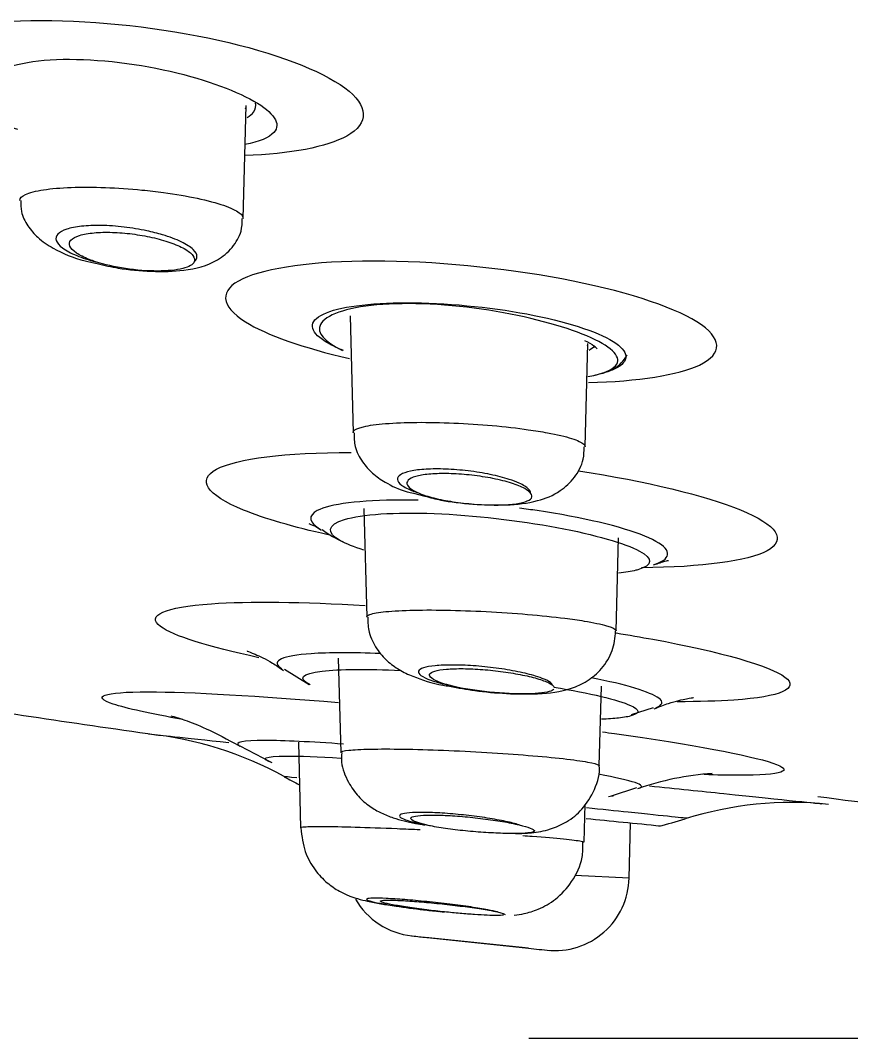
# Model space of a CAD drawing. Header units: millimetres. Extents: x -60 to 7633, y -2614 to 2146.
# Drawn here: x 2941.08 to 2951.15, y 1859.23 to 1871.56 of the extents above; entities that cross this region are included whole.
import ezdxf
from ezdxf.lldxf.tags import DXFTag

# ---------------------------------------------------------------- set-up
doc = ezdxf.new("R2010")
doc.units = ezdxf.units.MM
doc.layers.get('0').update_dxf_attribs({"color": 250})
tags = doc.linetypes.add('CENTER2', pattern=[28.575, 19.05, -3.175, 3.175, -3.175]).pattern_tags.tags
tags[10:11] = [DXFTag(74, 4), DXFTag(75, 0), DXFTag(340, '0'), DXFTag(46, 0.0), DXFTag(50, 0.0), DXFTag(44, 0.0), DXFTag(45, 0.0)]
tags[8:9] = [DXFTag(74, 4), DXFTag(75, 0), DXFTag(340, '0'), DXFTag(46, 0.0), DXFTag(50, 0.0), DXFTag(44, 0.0), DXFTag(45, 0.0)]
tags[6:7] = [DXFTag(74, 4), DXFTag(75, 0), DXFTag(340, '0'), DXFTag(46, 0.0), DXFTag(50, 0.0), DXFTag(44, 0.0), DXFTag(45, 0.0)]
tags[4:5] = [DXFTag(74, 4), DXFTag(75, 0), DXFTag(340, '0'), DXFTag(46, 0.0), DXFTag(50, 0.0), DXFTag(44, 0.0), DXFTag(45, 0.0)]

msp = doc.modelspace()

# ---------------------------------------------------------------- linework, layer by layer
at = {"linetype": 'Continuous'}
for p, q in [((2943.781, 1869.163), (2943.816, 1870.531)), ((2943.811, 1870.491), (2943.816, 1870.511)), ((2945.076, 1867.984), (2945.113, 1866.566)), ((2947.924, 1866.398), (2947.957, 1867.648)), ((2947.953, 1867.622), (2947.956, 1867.635)), ((2945.847, 1865.832), (2945.983, 1865.799)), ((2945.245, 1865.648), (2945.28, 1864.332)), ((2948.3, 1864.167), (2948.329, 1865.294)), ((2944.933, 1863.836), (2944.963, 1862.693)), ((2944.281, 1863.701), (2944.583, 1863.517)), ((2948.097, 1862.532), (2948.122, 1863.494)), ((2948.486, 1863.154), (2948.754, 1863.238)), ((2943.741, 1862.774), (2944.114, 1862.581)), ((2944.451, 1862.818), (2944.478, 1861.781)), ((2948.243, 1862.167), (2948.551, 1862.27)), ((2947.913, 1861.607), (2947.925, 1862.068)), ((2948.458, 1861.17), (2948.476, 1861.84)), ((2948.458, 1861.169), (2947.8, 1861.202)), ((2945.823, 1860.472), (2947.237, 1860.322)), ((2947.237, 1860.322), (2945.992, 1860.453))]:
    msp.add_line(p, q, dxfattribs=at)
at = {"linetype": 'CENTER2'}
msp.add_line((2987.242, 1859.226), (2947.242, 1859.226), dxfattribs=at)
at = {"linetype": 'Continuous'}
for centre, radius, start, end in [((2947.431, 1876.065), 8.822, 252.9901, 253.1229), ((2945.225, 1868.254), 0.726, 241.7801, 251.2788), ((2947.667, 1869.994), 2.747, 279.4717, 280.0482), ((2945.577, 1866.535), 1.417, 233.7663, 245.918), ((2942.194, 1858.639), 4.3, 61.0296, 84.1131), ((2947.285, 1867.822), 6.2, 241.0085, 242.9388), ((2949.727, 1858.887), 3.562, 94.1965, 109.1277), ((2950.431, 1857.787), 4.3, 84.0765, 107.5045), ((3003.87, 2422.881), 563.769, 264.30609, 264.39801), ((2947.328, 1867.818), 6.2, 283.9042, 286.9491), ((2947.559, 1861.193), 0.9, 263.9254, 358.6455), ((2945.921, 1861.366), 0.9, 209.9752, 263.9536), ((2968.761, 2068.712), 209.5, 263.71708, 263.76277), ((2954.208, 1926.226), 66.272, 263.96217, 264.18959)]:
    msp.add_arc(centre, radius, start, end, dxfattribs=at)
for points, knots in [([(2941.052, 1870.241), (2940.524, 1870.383), (2940.094, 1870.561), (2939.562, 1870.958), (2939.556, 1871.17), (2940.103, 1871.473), (2940.652, 1871.561), (2941.334, 1871.561)], [0, 0, 0, 0, 0.293236, 0.293236, 0.646618, 0.646618, 1, 1, 1, 1]), ([(2941.334, 1871.561), (2942.016, 1871.561), (2942.802, 1871.473), (2944.161, 1871.171), (2944.727, 1870.957), (2945.301, 1870.528), (2945.313, 1870.314), (2944.797, 1870.027), (2944.352, 1869.943), (2943.801, 1869.923)], [0, 0, 0, 0, 0.258793, 0.258793, 0.517586, 0.517586, 0.776378, 0.776378, 1, 1, 1, 1]), ([(2940.666, 1870.837), (2940.762, 1870.962), (2941.045, 1871.058), (2941.843, 1871.109), (2942.353, 1871.062), (2943.269, 1870.865), (2943.664, 1870.723), (2944.154, 1870.446), (2944.247, 1870.308), (2944.098, 1870.142), (2943.976, 1870.091), (2943.803, 1870.056)], [0, 0, 0, 0, 0.217819, 0.217819, 0.435638, 0.435638, 0.653457, 0.653457, 0.871277, 0.871277, 1, 1, 1, 1]), ([(2943.83, 1870.384), (2943.864, 1870.404), (2943.891, 1870.426), (2943.934, 1870.485), (2943.941, 1870.523), (2943.93, 1870.564)], [0, 0, 0, 0, 0.403642, 0.403642, 1, 1, 1, 1]), ([(2941.076, 1869.38), (2941.075, 1869.406), (2941.099, 1869.431), (2941.145, 1869.453), (2941.194, 1869.475), (2941.268, 1869.495), (2941.363, 1869.509), (2941.456, 1869.523), (2941.572, 1869.533), (2941.699, 1869.538), (2941.825, 1869.542), (2941.967, 1869.541), (2942.112, 1869.536), (2942.256, 1869.531), (2942.408, 1869.52), (2942.555, 1869.506), (2942.643, 1869.497), (2942.731, 1869.487), (2942.815, 1869.476)], [0, 0, 0, 0, 0.176471, 0.176471, 0.176471, 0.360604, 0.360604, 0.360604, 0.541206, 0.541206, 0.541206, 0.718817, 0.718817, 0.718817, 0.895284, 0.895284, 0.895284, 1, 1, 1, 1]), ([(2942.815, 1869.476), (2942.962, 1869.456), (2943.103, 1869.432), (2943.225, 1869.406), (2943.348, 1869.38), (2943.457, 1869.351), (2943.543, 1869.321), (2943.629, 1869.291), (2943.695, 1869.26), (2943.735, 1869.23), (2943.766, 1869.207), (2943.781, 1869.184), (2943.781, 1869.162)], [0, 0, 0, 0, 0.2632307, 0.2632307, 0.2632307, 0.5262399, 0.5262399, 0.5262399, 0.7925462, 0.7925462, 0.7925462, 1, 1, 1, 1]), ([(2941.088, 1869.381), (2941.087, 1869.331), (2941.087, 1869.226), (2941.17, 1869.064), (2941.302, 1868.913), (2941.518, 1868.771), (2941.763, 1868.667), (2941.958, 1868.627), (2942.012, 1868.616)], [0, 0, 0, 0, 0.096521, 0.236686, 0.383997, 0.576182, 0.898729, 1, 1, 1, 1]), ([(2943.189, 1868.637), (2943.21, 1868.655), (2943.221, 1868.676), (2943.222, 1868.698), (2943.223, 1868.726), (2943.207, 1868.755), (2943.176, 1868.785), (2943.144, 1868.816), (2943.094, 1868.848), (2943.032, 1868.878), (2942.969, 1868.909), (2942.89, 1868.938), (2942.803, 1868.964), (2942.744, 1868.982), (2942.68, 1868.998), (2942.614, 1869.012), (2942.526, 1869.031), (2942.431, 1869.047), (2942.338, 1869.058), (2942.244, 1869.069), (2942.15, 1869.075), (2942.062, 1869.077), (2941.976, 1869.078), (2941.894, 1869.075), (2941.823, 1869.067), (2941.753, 1869.06), (2941.692, 1869.047), (2941.644, 1869.032), (2941.595, 1869.016), (2941.559, 1868.995), (2941.537, 1868.973), (2941.515, 1868.949), (2941.508, 1868.923), (2941.517, 1868.895), (2941.526, 1868.866), (2941.552, 1868.835), (2941.593, 1868.804), (2941.635, 1868.773), (2941.694, 1868.742), (2941.766, 1868.712), (2941.831, 1868.685), (2941.909, 1868.659), (2941.994, 1868.637)], [0, 0, 0, 0, 0.060054, 0.060054, 0.060054, 0.135891, 0.135891, 0.135891, 0.21439, 0.21439, 0.21439, 0.293623, 0.293623, 0.293623, 0.346592, 0.346592, 0.346592, 0.417528, 0.417528, 0.417528, 0.488587, 0.488587, 0.488587, 0.558036, 0.558036, 0.558036, 0.627029, 0.627029, 0.627029, 0.697601, 0.697601, 0.697601, 0.771152, 0.771152, 0.771152, 0.847967, 0.847967, 0.847967, 0.926964, 0.926964, 0.926964, 1, 1, 1, 1]), ([(2942.012, 1868.616), (2942.104, 1868.594), (2942.3, 1868.547), (2942.686, 1868.512), (2943.101, 1868.527), (2943.413, 1868.604), (2943.652, 1868.793), (2943.765, 1868.986), (2943.77, 1869.106), (2943.771, 1869.163)], [0, 0, 0, 0, 0.116486, 0.288856, 0.474908, 0.704069, 0.820768, 0.927701, 1, 1, 1, 1]), ([(2941.994, 1868.637), (2941.967, 1868.646), (2941.941, 1868.655), (2941.916, 1868.665), (2941.853, 1868.69), (2941.8, 1868.716), (2941.761, 1868.743), (2941.72, 1868.77), (2941.693, 1868.799), (2941.682, 1868.825), (2941.67, 1868.852), (2941.675, 1868.878), (2941.695, 1868.9), (2941.715, 1868.922), (2941.751, 1868.942), (2941.8, 1868.957), (2941.847, 1868.971), (2941.908, 1868.982), (2941.977, 1868.988), (2942.043, 1868.994), (2942.118, 1868.996), (2942.197, 1868.993), (2942.274, 1868.991), (2942.356, 1868.984), (2942.437, 1868.974), (2942.518, 1868.963), (2942.6, 1868.949), (2942.676, 1868.932), (2942.754, 1868.915), (2942.829, 1868.894), (2942.894, 1868.871), (2942.962, 1868.848), (2943.021, 1868.822), (2943.068, 1868.796), (2943.116, 1868.769), (2943.152, 1868.741), (2943.172, 1868.714), (2943.193, 1868.687), (2943.199, 1868.661), (2943.189, 1868.637)], [0, 0, 0, 0, 0.031667, 0.031667, 0.031667, 0.113809, 0.113809, 0.113809, 0.198706, 0.198706, 0.198706, 0.284173, 0.284173, 0.284173, 0.367579, 0.367579, 0.367579, 0.447262, 0.447262, 0.447262, 0.523442, 0.523442, 0.523442, 0.597897, 0.597897, 0.597897, 0.672933, 0.672933, 0.672933, 0.750497, 0.750497, 0.750497, 0.831579, 0.831579, 0.831579, 0.915809, 0.915809, 0.915809, 1, 1, 1, 1]), ([(2943.189, 1868.637), (2943.174, 1868.602), (2943.126, 1868.574), (2942.972, 1868.536), (2942.866, 1868.525), (2942.622, 1868.525), (2942.486, 1868.535), (2942.225, 1868.574), (2942.099, 1868.602), (2941.994, 1868.637)], [0, 0, 0, 0, 0.25, 0.25, 0.5, 0.5, 0.75, 0.75, 1, 1, 1, 1]), ([(2945.363, 1868.645), (2944.64, 1868.645), (2944.062, 1868.565), (2943.489, 1868.294), (2943.501, 1868.102), (2944.062, 1867.751), (2944.511, 1867.593), (2945.069, 1867.465)], [0, 0, 0, 0, 0.354224, 0.354224, 0.708449, 0.708449, 1, 1, 1, 1]), ([(2947.964, 1867.173), (2948.568, 1867.189), (2949.057, 1867.265), (2949.598, 1867.522), (2949.59, 1867.714), (2948.969, 1868.103), (2948.367, 1868.293), (2946.921, 1868.565), (2946.085, 1868.645), (2945.363, 1868.645)], [0, 0, 0, 0, 0.227826, 0.227826, 0.485217, 0.485217, 0.742609, 0.742609, 1, 1, 1, 1]), ([(2944.853, 1867.628), (2944.825, 1867.643), (2944.799, 1867.657), (2944.577, 1867.796), (2944.57, 1867.917), (2944.936, 1868.091), (2945.306, 1868.141), (2945.767, 1868.141)], [0, 0, 0, 0, 0.055167, 0.055167, 0.527583, 0.527583, 1, 1, 1, 1]), ([(2947.946, 1867.738), (2947.66, 1867.859), (2947.231, 1867.975), (2946.288, 1868.123), (2945.782, 1868.149), (2945.024, 1868.081), (2944.776, 1867.99), (2944.667, 1867.779), (2944.765, 1867.666), (2944.986, 1867.563)], [0, 0, 0, 0, 0.257038, 0.257038, 0.514076, 0.514076, 0.771114, 0.771114, 1, 1, 1, 1]), ([(2945.767, 1868.141), (2946.227, 1868.141), (2946.759, 1868.091), (2947.681, 1867.918), (2948.067, 1867.795), (2948.46, 1867.55), (2948.47, 1867.427), (2948.245, 1867.32), (2948.196, 1867.303), (2948.139, 1867.287)], [0, 0, 0, 0, 0.310804, 0.310804, 0.621608, 0.621608, 0.932412, 0.932412, 1, 1, 1, 1]), ([(2948.051, 1867.265), (2948.189, 1867.299), (2948.278, 1867.345), (2948.364, 1867.494), (2948.232, 1867.617), (2947.946, 1867.738)], [0, 0, 0, 0, 0.354802, 0.354802, 1, 1, 1, 1]), ([(2947.918, 1867.685), (2947.965, 1867.658), (2948.047, 1867.617), (2948.066, 1867.582), (2948.071, 1867.583)], [0, 0, 0, 0, 0.485854, 1, 1, 1, 1]), ([(2947.957, 1867.246), (2948.024, 1867.259), (2948.181, 1867.295), (2948.332, 1867.362), (2948.416, 1867.472), (2948.433, 1867.509)], [0, 0, 0, 0, 0.310503, 0.792378, 1, 1, 1, 1]), ([(2945.113, 1866.567), (2945.113, 1866.573), (2945.115, 1866.578), (2945.119, 1866.584), (2945.133, 1866.605), (2945.174, 1866.624), (2945.241, 1866.639), (2945.306, 1866.655), (2945.398, 1866.668), (2945.508, 1866.677), (2945.617, 1866.685), (2945.747, 1866.691), (2945.887, 1866.692), (2946.027, 1866.693), (2946.18, 1866.69), (2946.334, 1866.683), (2946.488, 1866.677), (2946.648, 1866.666), (2946.8, 1866.653), (2946.953, 1866.639), (2947.102, 1866.622), (2947.236, 1866.603), (2947.319, 1866.592), (2947.397, 1866.579), (2947.468, 1866.566)], [0, 0, 0, 0, 0.039192, 0.039192, 0.039192, 0.187192, 0.187192, 0.187192, 0.333856, 0.333856, 0.333856, 0.478912, 0.478912, 0.478912, 0.622813, 0.622813, 0.622813, 0.766513, 0.766513, 0.766513, 0.911035, 0.911035, 0.911035, 1, 1, 1, 1]), ([(2945.125, 1866.565), (2945.126, 1866.504), (2945.129, 1866.385), (2945.221, 1866.21), (2945.35, 1866.066), (2945.531, 1865.944), (2945.69, 1865.869), (2945.818, 1865.839), (2945.847, 1865.832)], [0, 0, 0, 0, 0.135921, 0.308114, 0.467298, 0.646927, 0.931895, 1, 1, 1, 1]), ([(2947.468, 1866.566), (2947.585, 1866.544), (2947.685, 1866.52), (2947.76, 1866.497), (2947.834, 1866.473), (2947.885, 1866.449), (2947.909, 1866.426), (2947.919, 1866.416), (2947.924, 1866.407), (2947.924, 1866.397)], [0, 0, 0, 0, 0.409354, 0.409354, 0.409354, 0.818666, 0.818666, 0.818666, 1, 1, 1, 1]), ([(2945.983, 1865.799), (2946.051, 1865.78), (2946.217, 1865.736), (2946.578, 1865.694), (2946.99, 1865.684), (2947.325, 1865.723), (2947.604, 1865.831), (2947.804, 1866.014), (2947.91, 1866.216), (2947.913, 1866.341), (2947.913, 1866.397)], [0, 0, 0, 0, 0.086136, 0.242069, 0.407394, 0.589632, 0.73345, 0.836115, 0.936504, 1, 1, 1, 1]), ([(2944.81, 1865.33), (2944.393, 1865.423), (2944.038, 1865.526), (2943.334, 1865.814), (2943.218, 1865.995), (2943.7, 1866.253), (2944.295, 1866.328), (2945.091, 1866.328)], [0, 0, 0, 0, 0.219793, 0.219793, 0.609896, 0.609896, 1, 1, 1, 1]), ([(2947.265, 1865.834), (2947.265, 1865.849), (2947.256, 1865.866), (2947.24, 1865.883), (2947.217, 1865.907), (2947.178, 1865.931), (2947.126, 1865.955), (2947.091, 1865.971), (2947.05, 1865.986), (2947.005, 1866.001), (2946.938, 1866.022), (2946.86, 1866.043), (2946.776, 1866.06), (2946.692, 1866.078), (2946.6, 1866.093), (2946.507, 1866.104), (2946.417, 1866.114), (2946.324, 1866.122), (2946.237, 1866.125), (2946.152, 1866.129), (2946.07, 1866.128), (2945.997, 1866.124), (2945.925, 1866.12), (2945.861, 1866.112), (2945.809, 1866.101), (2945.757, 1866.089), (2945.716, 1866.075), (2945.689, 1866.058), (2945.661, 1866.041), (2945.648, 1866.021), (2945.65, 1866), (2945.651, 1865.978), (2945.669, 1865.954), (2945.701, 1865.931), (2945.733, 1865.907), (2945.781, 1865.882), (2945.842, 1865.859), (2945.864, 1865.851), (2945.888, 1865.842), (2945.913, 1865.834)], [0, 0, 0, 0, 0.062864, 0.062864, 0.062864, 0.150864, 0.150864, 0.150864, 0.209198, 0.209198, 0.209198, 0.294998, 0.294998, 0.294998, 0.380935, 0.380935, 0.380935, 0.464832, 0.464832, 0.464832, 0.546427, 0.546427, 0.546427, 0.627175, 0.627175, 0.627175, 0.708801, 0.708801, 0.708801, 0.792626, 0.792626, 0.792626, 0.87911, 0.87911, 0.87911, 0.967615, 0.967615, 0.967615, 1, 1, 1, 1]), ([(2947.845, 1866.105), (2948.664, 1865.978), (2949.383, 1865.805), (2950.252, 1865.449), (2950.375, 1865.267), (2949.898, 1865.011), (2949.342, 1864.937), (2948.61, 1864.93)], [0, 0, 0, 0, 0.327666, 0.327666, 0.671929, 0.671929, 1, 1, 1, 1]), ([(2947.265, 1865.834), (2947.251, 1865.852), (2947.226, 1865.871), (2947.193, 1865.889), (2947.152, 1865.912), (2947.097, 1865.934), (2947.032, 1865.955), (2946.967, 1865.976), (2946.89, 1865.995), (2946.808, 1866.012), (2946.728, 1866.028), (2946.641, 1866.041), (2946.553, 1866.051), (2946.469, 1866.061), (2946.382, 1866.068), (2946.301, 1866.07), (2946.222, 1866.073), (2946.146, 1866.072), (2946.079, 1866.067), (2946.012, 1866.063), (2945.953, 1866.055), (2945.906, 1866.044), (2945.858, 1866.034), (2945.821, 1866.02), (2945.798, 1866.004), (2945.774, 1865.987), (2945.763, 1865.968), (2945.766, 1865.948), (2945.77, 1865.928), (2945.788, 1865.906), (2945.82, 1865.884), (2945.843, 1865.867), (2945.875, 1865.85), (2945.913, 1865.834)], [0, 0, 0, 0, 0.080695, 0.080695, 0.080695, 0.179424, 0.179424, 0.179424, 0.277827, 0.277827, 0.277827, 0.373963, 0.373963, 0.373963, 0.466983, 0.466983, 0.466983, 0.557518, 0.557518, 0.557518, 0.647239, 0.647239, 0.647239, 0.738045, 0.738045, 0.738045, 0.831351, 0.831351, 0.831351, 0.927594, 0.927594, 0.927594, 1, 1, 1, 1]), ([(2945.698, 1865.75), (2945.201, 1865.75), (2944.829, 1865.703), (2944.562, 1865.561), (2944.579, 1865.479), (2944.72, 1865.392)], [0, 0, 0, 0, 0.564618, 0.564618, 1, 1, 1, 1]), ([(2945.913, 1865.834), (2945.963, 1865.813), (2946.023, 1865.793), (2946.163, 1865.758), (2946.241, 1865.743), (2946.489, 1865.705), (2946.671, 1865.691), (2946.988, 1865.691), (2947.12, 1865.704), (2947.276, 1865.755), (2947.299, 1865.791), (2947.265, 1865.834)], [0, 0, 0, 0, 0.125, 0.125, 0.25, 0.25, 0.5, 0.5, 0.75, 0.75, 1, 1, 1, 1]), ([(2944.961, 1865.257), (2944.784, 1865.356), (2944.801, 1865.451), (2945.216, 1865.578), (2945.619, 1865.606), (2946.575, 1865.569), (2947.122, 1865.504), (2948.045, 1865.332), (2948.407, 1865.227), (2948.754, 1865.042), (2948.748, 1864.96), (2948.564, 1864.906)], [0, 0, 0, 0, 0.2016115, 0.2016115, 0.4032231, 0.4032231, 0.6048346, 0.6048346, 0.8064462, 0.8064462, 1, 1, 1, 1]), ([(2948.775, 1864.974), (2948.803, 1864.984), (2948.827, 1864.994), (2948.998, 1865.085), (2948.928, 1865.199), (2948.367, 1865.429), (2947.887, 1865.542), (2947.273, 1865.633), (2947.202, 1865.642), (2947.131, 1865.652)], [0, 0, 0, 0, 0.058179, 0.058179, 0.500695, 0.500695, 0.943211, 0.943211, 1, 1, 1, 1]), ([(2944.578, 1865.466), (2944.579, 1865.465), (2944.599, 1865.456), (2944.662, 1865.434), (2944.726, 1865.388), (2944.728, 1865.386)], [0, 0, 0, 0, 0.4050364, 0.9794288, 1, 1, 1, 1]), ([(2948.755, 1864.966), (2948.813, 1864.985), (2948.905, 1865.016), (2948.934, 1865.02), (2948.934, 1865.02)], [0, 0, 0, 0, 0.523559, 1, 1, 1, 1]), ([(2948.564, 1864.906), (2948.557, 1864.904), (2948.549, 1864.902), (2948.484, 1864.885), (2948.414, 1864.873), (2948.331, 1864.863)], [0, 0, 0, 0, 0.128336, 0.128336, 1, 1, 1, 1]), ([(2943.971, 1863.841), (2943.356, 1863.972), (2942.931, 1864.106), (2942.599, 1864.353), (2942.827, 1864.455), (2943.847, 1864.526), (2944.507, 1864.519), (2945.258, 1864.474)], [0, 0, 0, 0, 0.315919, 0.315919, 0.697635, 0.697635, 1, 1, 1, 1]), ([(2945.28, 1864.334), (2945.28, 1864.343), (2945.288, 1864.352), (2945.304, 1864.359), (2945.335, 1864.374), (2945.395, 1864.386), (2945.479, 1864.396), (2945.563, 1864.405), (2945.674, 1864.412), (2945.802, 1864.416), (2945.929, 1864.419), (2946.077, 1864.42), (2946.234, 1864.417), (2946.39, 1864.414), (2946.559, 1864.408), (2946.726, 1864.4), (2946.894, 1864.391), (2947.065, 1864.379), (2947.226, 1864.366), (2947.387, 1864.352), (2947.542, 1864.336), (2947.678, 1864.319), (2947.763, 1864.308), (2947.843, 1864.297), (2947.913, 1864.285)], [0, 0, 0, 0, 0.0761961, 0.0761961, 0.0761961, 0.2169075, 0.2169075, 0.2169075, 0.3567673, 0.3567673, 0.3567673, 0.4958575, 0.4958575, 0.4958575, 0.6346004, 0.6346004, 0.6346004, 0.7735658, 0.7735658, 0.7735658, 0.9132224, 0.9132224, 0.9132224, 1, 1, 1, 1]), ([(2945.291, 1864.332), (2945.293, 1864.264), (2945.298, 1864.136), (2945.392, 1863.948), (2945.523, 1863.796), (2945.678, 1863.686), (2945.889, 1863.589), (2946.089, 1863.527), (2946.252, 1863.499), (2946.282, 1863.495)], [0, 0, 0, 0, 0.11724, 0.258827, 0.387265, 0.51428, 0.660997, 0.94779, 1, 1, 1, 1]), ([(2947.913, 1864.285), (2948.027, 1864.267), (2948.12, 1864.247), (2948.185, 1864.228), (2948.25, 1864.21), (2948.289, 1864.191), (2948.298, 1864.174), (2948.299, 1864.172), (2948.3, 1864.169), (2948.3, 1864.166)], [0, 0, 0, 0, 0.462569, 0.462569, 0.462569, 0.925166, 0.925166, 0.925166, 1, 1, 1, 1]), ([(2946.282, 1863.495), (2946.391, 1863.474), (2946.597, 1863.436), (2946.988, 1863.401), (2947.393, 1863.399), (2947.682, 1863.432), (2947.953, 1863.55), (2948.136, 1863.704), (2948.27, 1863.921), (2948.287, 1864.078), (2948.295, 1864.166)], [0, 0, 0, 0, 0.124165, 0.27011, 0.42686, 0.623379, 0.714643, 0.80673, 0.906934, 1, 1, 1, 1]), ([(2948.3, 1864.141), (2948.454, 1864.116), (2948.603, 1864.09), (2949.572, 1863.912), (2950.163, 1863.744), (2950.346, 1863.606)], [0, 0, 0, 0, 0.1467875, 0.1467875, 1, 1, 1, 1]), ([(2943.829, 1863.922), (2943.829, 1863.922), (2943.836, 1863.919), (2943.911, 1863.89), (2944.09, 1863.811), (2944.221, 1863.721), (2944.271, 1863.686)], [0, 0, 0, 0, 0.094616, 0.440844, 0.816782, 1, 1, 1, 1]), ([(2945.441, 1863.891), (2945.111, 1863.904), (2944.821, 1863.904), (2944.257, 1863.865), (2944.122, 1863.803), (2944.237, 1863.716), (2944.244, 1863.712), (2944.252, 1863.707)], [0, 0, 0, 0, 0.367284, 0.367284, 0.966374, 0.966374, 1, 1, 1, 1]), ([(2947.531, 1863.507), (2947.529, 1863.513), (2947.526, 1863.519), (2947.52, 1863.525), (2947.504, 1863.543), (2947.473, 1863.562), (2947.428, 1863.581), (2947.399, 1863.594), (2947.364, 1863.606), (2947.325, 1863.618), (2947.264, 1863.637), (2947.19, 1863.655), (2947.109, 1863.671), (2947.028, 1863.688), (2946.938, 1863.703), (2946.846, 1863.715), (2946.755, 1863.727), (2946.661, 1863.736), (2946.57, 1863.743), (2946.481, 1863.749), (2946.394, 1863.752), (2946.315, 1863.752), (2946.238, 1863.752), (2946.166, 1863.749), (2946.108, 1863.743), (2946.049, 1863.738), (2946.001, 1863.729), (2945.967, 1863.717), (2945.933, 1863.706), (2945.913, 1863.692), (2945.907, 1863.677), (2945.902, 1863.661), (2945.912, 1863.643), (2945.936, 1863.625), (2945.962, 1863.607), (2946.002, 1863.587), (2946.056, 1863.568), (2946.109, 1863.549), (2946.177, 1863.53), (2946.254, 1863.512), (2946.261, 1863.51), (2946.269, 1863.509), (2946.277, 1863.507)], [0, 0, 0, 0, 0.029338, 0.029338, 0.029338, 0.113035, 0.113035, 0.113035, 0.166883, 0.166883, 0.166883, 0.250845, 0.250845, 0.250845, 0.334883, 0.334883, 0.334883, 0.417769, 0.417769, 0.417769, 0.498944, 0.498944, 0.498944, 0.578999, 0.578999, 0.578999, 0.658985, 0.658985, 0.658985, 0.739943, 0.739943, 0.739943, 0.822508, 0.822508, 0.822508, 0.906656, 0.906656, 0.906656, 0.991671, 0.991671, 0.991671, 1, 1, 1, 1]), ([(2944.593, 1863.511), (2944.436, 1863.586), (2944.49, 1863.648), (2944.945, 1863.704), (2945.288, 1863.706), (2945.69, 1863.686)], [0, 0, 0, 0, 0.546198, 0.546198, 1, 1, 1, 1]), ([(2946.277, 1863.507), (2946.24, 1863.517), (2946.206, 1863.527), (2946.177, 1863.538), (2946.127, 1863.556), (2946.089, 1863.574), (2946.066, 1863.591), (2946.043, 1863.608), (2946.034, 1863.625), (2946.041, 1863.64), (2946.047, 1863.655), (2946.069, 1863.668), (2946.104, 1863.678), (2946.139, 1863.689), (2946.187, 1863.697), (2946.246, 1863.702), (2946.304, 1863.707), (2946.373, 1863.709), (2946.448, 1863.708), (2946.521, 1863.707), (2946.603, 1863.704), (2946.684, 1863.697), (2946.766, 1863.691), (2946.851, 1863.682), (2946.932, 1863.671), (2947.014, 1863.66), (2947.095, 1863.646), (2947.167, 1863.631), (2947.241, 1863.616), (2947.308, 1863.6), (2947.363, 1863.582), (2947.42, 1863.565), (2947.466, 1863.547), (2947.498, 1863.529), (2947.511, 1863.522), (2947.522, 1863.514), (2947.531, 1863.507)], [0, 0, 0, 0, 0.054534, 0.054534, 0.054534, 0.147404, 0.147404, 0.147404, 0.240675, 0.240675, 0.240675, 0.333064, 0.333064, 0.333064, 0.423682, 0.423682, 0.423682, 0.51247, 0.51247, 0.51247, 0.600187, 0.600187, 0.600187, 0.688013, 0.688013, 0.688013, 0.777048, 0.777048, 0.777048, 0.86789, 0.86789, 0.86789, 0.960393, 0.960393, 0.960393, 1, 1, 1, 1]), ([(2947.547, 1863.461), (2947.539, 1863.449), (2947.52, 1863.439), (2947.427, 1863.412), (2947.314, 1863.402), (2947.033, 1863.402), (2946.866, 1863.412), (2946.546, 1863.449), (2946.393, 1863.475), (2946.277, 1863.507)], [0, 0, 0, 0, 0.134338, 0.134338, 0.422892, 0.422892, 0.711446, 0.711446, 1, 1, 1, 1]), ([(2950.346, 1863.606), (2950.529, 1863.468), (2950.298, 1863.367), (2949.535, 1863.314), (2949.303, 1863.307), (2949.042, 1863.308)], [0, 0, 0, 0, 0.747253, 0.747253, 1, 1, 1, 1]), ([(2943.049, 1863.092), (2942.655, 1863.162), (2942.364, 1863.226), (2941.931, 1863.372), (2942.081, 1863.427), (2942.63, 1863.427)], [0, 0, 0, 0, 0.360779, 0.360779, 1, 1, 1, 1]), ([(2947.544, 1863.485), (2947.988, 1863.411), (2948.324, 1863.33), (2948.586, 1863.212), (2948.591, 1863.169), (2948.492, 1863.139)], [0, 0, 0, 0, 0.571909, 0.571909, 1, 1, 1, 1]), ([(2948.76, 1863.221), (2948.827, 1863.247), (2948.979, 1863.307), (2949.17, 1863.347), (2949.233, 1863.357), (2949.238, 1863.357), (2949.238, 1863.357)], [0, 0, 0, 0, 0.225217, 0.602028, 0.928158, 1, 1, 1, 1]), ([(2942.907, 1863.136), (2942.908, 1863.136), (2942.931, 1863.13), (2943.064, 1863.09), (2943.358, 1862.979), (2943.587, 1862.855), (2943.74, 1862.771)], [0, 0, 0, 0, 0.182782, 0.407759, 0.666514, 1, 1, 1, 1]), ([(2948.492, 1863.139), (2948.454, 1863.127), (2948.4, 1863.117), (2948.271, 1863.103), (2948.202, 1863.098), (2948.124, 1863.095)], [0, 0, 0, 0, 0.543726, 0.543726, 1, 1, 1, 1]), ([(2948.135, 1862.943), (2948.183, 1862.936), (2948.232, 1862.929), (2949.212, 1862.791), (2949.919, 1862.659), (2950.478, 1862.47), (2950.319, 1862.416), (2949.657, 1862.416), (2949.519, 1862.418), (2949.365, 1862.424)], [0, 0, 0, 0, 0.022541, 0.022541, 0.462839, 0.462839, 0.903137, 0.903137, 1, 1, 1, 1]), ([(2944.134, 1862.569), (2943.976, 1862.618), (2944.042, 1862.648), (2944.466, 1862.65), (2944.694, 1862.641), (2944.963, 1862.624)], [0, 0, 0, 0, 0.629235, 0.629235, 1, 1, 1, 1]), ([(2944.963, 1862.693), (2944.963, 1862.693), (2944.963, 1862.694), (2944.963, 1862.695), (2944.966, 1862.705), (2944.999, 1862.714), (2945.06, 1862.72), (2945.121, 1862.727), (2945.211, 1862.731), (2945.323, 1862.733), (2945.435, 1862.736), (2945.571, 1862.736), (2945.721, 1862.733), (2945.871, 1862.731), (2946.038, 1862.726), (2946.209, 1862.719), (2946.38, 1862.712), (2946.56, 1862.704), (2946.733, 1862.693), (2946.907, 1862.683), (2947.079, 1862.671), (2947.235, 1862.658), (2947.392, 1862.645), (2947.537, 1862.632), (2947.659, 1862.618), (2947.781, 1862.604), (2947.882, 1862.59), (2947.955, 1862.577), (2948.028, 1862.564), (2948.075, 1862.551), (2948.09, 1862.54), (2948.095, 1862.537), (2948.097, 1862.534), (2948.097, 1862.531)], [0, 0, 0, 0, 0.005556, 0.005556, 0.005556, 0.113102, 0.113102, 0.113102, 0.220322, 0.220322, 0.220322, 0.32726, 0.32726, 0.32726, 0.434085, 0.434085, 0.434085, 0.541015, 0.541015, 0.541015, 0.648219, 0.648219, 0.648219, 0.755748, 0.755748, 0.755748, 0.863511, 0.863511, 0.863511, 0.971312, 0.971312, 0.971312, 1, 1, 1, 1]), ([(2944.976, 1862.692), (2944.973, 1862.649), (2944.967, 1862.532), (2945.044, 1862.339), (2945.168, 1862.161), (2945.312, 1862.037), (2945.461, 1861.953), (2945.638, 1861.886), (2945.8, 1861.843), (2945.938, 1861.82), (2945.978, 1861.814)], [0, 0, 0, 0, 0.072874, 0.228473, 0.359776, 0.477203, 0.587184, 0.708759, 0.927765, 1, 1, 1, 1]), ([(2947.082, 1861.711), (2947.152, 1861.712), (2947.282, 1861.718), (2947.484, 1861.75), (2947.708, 1861.846), (2947.907, 1862.007), (2948.047, 1862.239), (2948.111, 1862.442), (2948.097, 1862.535), (2948.097, 1862.535)], [0, 0, 0, 0, 0.156374, 0.337875, 0.481477, 0.636092, 0.813815, 0.999339, 1, 1, 1, 1]), ([(2948.585, 1862.262), (2948.629, 1862.277), (2948.612, 1862.299), (2948.446, 1862.356), (2948.293, 1862.39), (2948.088, 1862.428)], [0, 0, 0, 0, 0.491332, 0.491332, 1, 1, 1, 1]), ([(2948.706, 1862.288), (2949.034, 1862.254), (2949.337, 1862.223), (2950.358, 1862.117), (2950.787, 1862.072), (2950.788, 1862.072), (2950.788, 1862.072), (2950.788, 1862.072)], [0, 0, 0, 0, 0.261277, 0.261277, 0.999318, 0.999318, 1, 1, 1, 1]), ([(2949.16, 1861.895), (2949.16, 1861.895), (2948.897, 1861.922), (2948.296, 1861.985), (2948.125, 1862.002), (2947.94, 1862.021)], [0, 0, 0, 0, 0.749002, 0.749002, 1, 1, 1, 1]), ([(2947.126, 1861.815), (2947.12, 1861.817), (2947.113, 1861.819), (2947.107, 1861.822), (2947.062, 1861.835), (2947.003, 1861.85), (2946.936, 1861.863), (2946.869, 1861.877), (2946.791, 1861.891), (2946.709, 1861.903), (2946.627, 1861.915), (2946.538, 1861.926), (2946.451, 1861.936), (2946.364, 1861.945), (2946.276, 1861.952), (2946.194, 1861.958), (2946.112, 1861.963), (2946.035, 1861.966), (2945.967, 1861.966), (2945.901, 1861.967), (2945.842, 1861.965), (2945.796, 1861.961), (2945.751, 1861.958), (2945.717, 1861.952), (2945.697, 1861.944), (2945.677, 1861.936), (2945.672, 1861.926), (2945.68, 1861.915), (2945.689, 1861.904), (2945.712, 1861.891), (2945.749, 1861.878), (2945.785, 1861.864), (2945.836, 1861.85), (2945.897, 1861.836), (2945.928, 1861.829), (2945.962, 1861.822), (2945.998, 1861.815)], [0, 0, 0, 0, 0.014524, 0.014524, 0.014524, 0.109468, 0.109468, 0.109468, 0.204851, 0.204851, 0.204851, 0.299893, 0.299893, 0.299893, 0.39396, 0.39396, 0.39396, 0.486862, 0.486862, 0.486862, 0.578933, 0.578933, 0.578933, 0.670858, 0.670858, 0.670858, 0.763368, 0.763368, 0.763368, 0.856943, 0.856943, 0.856943, 0.951616, 0.951616, 0.951616, 1, 1, 1, 1]), ([(2945.998, 1861.815), (2945.953, 1861.826), (2945.916, 1861.837), (2945.886, 1861.847), (2945.849, 1861.86), (2945.825, 1861.873), (2945.816, 1861.884), (2945.806, 1861.895), (2945.812, 1861.905), (2945.831, 1861.913), (2945.851, 1861.92), (2945.885, 1861.926), (2945.93, 1861.93), (2945.975, 1861.934), (2946.033, 1861.935), (2946.099, 1861.935), (2946.164, 1861.934), (2946.239, 1861.931), (2946.318, 1861.926), (2946.396, 1861.921), (2946.48, 1861.914), (2946.563, 1861.905), (2946.646, 1861.896), (2946.73, 1861.886), (2946.809, 1861.874), (2946.888, 1861.863), (2946.963, 1861.85), (2947.029, 1861.837), (2947.064, 1861.83), (2947.097, 1861.822), (2947.126, 1861.815)], [0, 0, 0, 0, 0.086273, 0.086273, 0.086273, 0.195535, 0.195535, 0.195535, 0.304141, 0.304141, 0.304141, 0.411492, 0.411492, 0.411492, 0.517563, 0.517563, 0.517563, 0.622893, 0.622893, 0.622893, 0.728324, 0.728324, 0.728324, 0.834642, 0.834642, 0.834642, 0.942258, 0.942258, 0.942258, 1, 1, 1, 1]), ([(2944.478, 1861.783), (2944.478, 1861.787), (2944.494, 1861.79), (2944.525, 1861.792), (2944.57, 1861.796), (2944.647, 1861.797), (2944.751, 1861.797), (2944.855, 1861.796), (2944.989, 1861.794), (2945.14, 1861.789), (2945.291, 1861.785), (2945.465, 1861.779), (2945.647, 1861.771), (2945.738, 1861.767), (2945.832, 1861.763), (2945.927, 1861.759)], [0, 0, 0, 0, 0.167062, 0.167062, 0.167062, 0.405164, 0.405164, 0.405164, 0.643025, 0.643025, 0.643025, 0.880914, 0.880914, 0.880914, 1, 1, 1, 1]), ([(2944.482, 1861.779), (2944.492, 1861.672), (2944.513, 1861.502), (2944.64, 1861.273), (2944.788, 1861.115), (2944.939, 1861.012), (2945.071, 1860.952), (2945.184, 1860.916), (2945.345, 1860.877), (2945.588, 1860.836), (2945.915, 1860.792), (2946.082, 1860.775), (2946.148, 1860.768)], [0, 0, 0, 0, 0.121338, 0.226379, 0.315765, 0.392626, 0.456732, 0.51034, 0.58733, 0.778735, 0.924348, 1, 1, 1, 1]), ([(2947.126, 1861.815), (2947.182, 1861.802), (2947.227, 1861.789), (2947.258, 1861.777), (2947.289, 1861.766), (2947.307, 1861.755), (2947.311, 1861.747), (2947.314, 1861.738), (2947.302, 1861.73), (2947.277, 1861.725), (2947.252, 1861.719), (2947.213, 1861.715), (2947.163, 1861.713), (2947.113, 1861.711), (2947.051, 1861.711), (2946.981, 1861.712), (2946.912, 1861.713), (2946.834, 1861.716), (2946.754, 1861.721), (2946.673, 1861.725), (2946.588, 1861.732), (2946.505, 1861.74), (2946.422, 1861.747), (2946.339, 1861.757), (2946.263, 1861.767), (2946.186, 1861.778), (2946.114, 1861.79), (2946.052, 1861.803), (2946.033, 1861.807), (2946.015, 1861.811), (2945.998, 1861.815)], [0, 0, 0, 0, 0.108793, 0.108793, 0.108793, 0.217634, 0.217634, 0.217634, 0.325726, 0.325726, 0.325726, 0.432915, 0.432915, 0.432915, 0.539479, 0.539479, 0.539479, 0.645779, 0.645779, 0.645779, 0.752203, 0.752203, 0.752203, 0.859121, 0.859121, 0.859121, 0.966842, 0.966842, 0.966842, 1, 1, 1, 1]), ([(2947.17, 1861.686), (2947.21, 1861.684), (2947.248, 1861.681), (2947.284, 1861.678), (2947.433, 1861.667), (2947.563, 1861.656), (2947.663, 1861.646), (2947.763, 1861.636), (2947.836, 1861.626), (2947.876, 1861.619), (2947.9, 1861.614), (2947.913, 1861.61), (2947.913, 1861.606)], [0, 0, 0, 0, 0.086063, 0.086063, 0.086063, 0.435187, 0.435187, 0.435187, 0.784132, 0.784132, 0.784132, 1, 1, 1, 1]), ([(2947.066, 1860.723), (2947.109, 1860.728), (2947.193, 1860.739), (2947.377, 1860.794), (2947.585, 1860.916), (2947.779, 1861.127), (2947.899, 1861.38), (2947.899, 1861.539), (2947.898, 1861.607)], [0, 0, 0, 0, 0.106701, 0.242686, 0.420974, 0.632363, 0.865768, 1, 1, 1, 1]), ([(2946.863, 1860.761), (2946.834, 1860.769), (2946.794, 1860.778), (2946.745, 1860.787), (2946.688, 1860.798), (2946.617, 1860.809), (2946.54, 1860.821), (2946.462, 1860.832), (2946.374, 1860.844), (2946.284, 1860.855), (2946.193, 1860.866), (2946.098, 1860.877), (2946.006, 1860.886), (2945.914, 1860.895), (2945.823, 1860.904), (2945.739, 1860.91), (2945.657, 1860.917), (2945.58, 1860.921), (2945.515, 1860.924), (2945.45, 1860.927), (2945.396, 1860.928), (2945.357, 1860.927), (2945.318, 1860.926), (2945.292, 1860.924), (2945.282, 1860.919), (2945.273, 1860.914), (2945.278, 1860.908), (2945.298, 1860.9), (2945.319, 1860.892), (2945.355, 1860.883), (2945.404, 1860.873), (2945.453, 1860.863), (2945.516, 1860.852), (2945.588, 1860.84), (2945.66, 1860.829), (2945.743, 1860.817), (2945.831, 1860.806), (2945.918, 1860.794), (2946.012, 1860.783), (2946.105, 1860.773), (2946.144, 1860.769), (2946.182, 1860.765), (2946.221, 1860.761)], [0, 0, 0, 0, 0.065185, 0.065185, 0.065185, 0.140675, 0.140675, 0.140675, 0.216562, 0.216562, 0.216562, 0.292514, 0.292514, 0.292514, 0.368167, 0.368167, 0.368167, 0.443289, 0.443289, 0.443289, 0.517887, 0.517887, 0.517887, 0.592198, 0.592198, 0.592198, 0.666579, 0.666579, 0.666579, 0.741355, 0.741355, 0.741355, 0.81668, 0.81668, 0.81668, 0.892473, 0.892473, 0.892473, 0.968445, 0.968445, 0.968445, 1, 1, 1, 1]), ([(2946.221, 1860.761), (2946.149, 1860.769), (2946.076, 1860.777), (2946.006, 1860.786), (2945.924, 1860.796), (2945.845, 1860.807), (2945.775, 1860.817), (2945.705, 1860.828), (2945.642, 1860.839), (2945.592, 1860.848), (2945.542, 1860.858), (2945.503, 1860.867), (2945.478, 1860.875), (2945.454, 1860.882), (2945.443, 1860.889), (2945.447, 1860.894), (2945.452, 1860.898), (2945.47, 1860.902), (2945.502, 1860.903), (2945.534, 1860.904), (2945.579, 1860.904), (2945.634, 1860.902), (2945.69, 1860.9), (2945.756, 1860.896), (2945.829, 1860.891), (2945.902, 1860.886), (2945.983, 1860.879), (2946.065, 1860.871), (2946.148, 1860.863), (2946.234, 1860.854), (2946.317, 1860.844), (2946.401, 1860.834), (2946.483, 1860.824), (2946.558, 1860.813), (2946.633, 1860.803), (2946.701, 1860.792), (2946.759, 1860.782), (2946.799, 1860.775), (2946.835, 1860.768), (2946.863, 1860.761)], [0, 0, 0, 0, 0.067958, 0.067958, 0.067958, 0.147984, 0.147984, 0.147984, 0.228329, 0.228329, 0.228329, 0.3086, 0.3086, 0.3086, 0.388432, 0.388432, 0.388432, 0.467658, 0.467658, 0.467658, 0.546382, 0.546382, 0.546382, 0.624925, 0.624925, 0.624925, 0.703679, 0.703679, 0.703679, 0.782946, 0.782946, 0.782946, 0.862808, 0.862808, 0.862808, 0.943089, 0.943089, 0.943089, 1, 1, 1, 1]), ([(2946.934, 1860.722), (2946.917, 1860.719), (2946.89, 1860.718), (2946.789, 1860.718), (2946.695, 1860.722), (2946.531, 1860.733), (2946.471, 1860.738), (2946.348, 1860.749), (2946.285, 1860.755), (2946.221, 1860.761)], [0, 0, 0, 0, 0.221766, 0.221766, 0.610883, 0.610883, 0.805442, 0.805442, 1, 1, 1, 1])]:
    msp.add_open_spline(points, degree=3, knots=knots, dxfattribs=at)
for points in [[(2948.044, 1867.619), (2948.027, 1867.599), (2948.004, 1867.581), (2947.973, 1867.564)], [(2945.901, 1865.748), (2945.832, 1865.749), (2945.764, 1865.75), (2945.698, 1865.75)], [(2945.243, 1865.144), (2945.125, 1865.181), (2945.029, 1865.219), (2944.961, 1865.257)], [(2947.531, 1863.507), (2947.544, 1863.496), (2947.551, 1863.485), (2947.551, 1863.475)], [(2948.817, 1863.35), (2948.718, 1863.425), (2948.421, 1863.514), (2948, 1863.598)], [(2942.63, 1863.427), (2943.142, 1863.427), (2943.981, 1863.379), (2944.937, 1863.298)], [(2939.793, 1863.337), (2940.707, 1863.202), (2941.684, 1863.058), (2942.722, 1862.907)], [(2948.78, 1863.235), (2948.863, 1863.265), (2948.878, 1863.304), (2948.817, 1863.35)], [(2942.722, 1862.907), (2942.722, 1862.907), (2943.044, 1862.873), (2943.606, 1862.815)], [(2944.046, 1862.838), (2943.776, 1862.838), (2943.669, 1862.816), (2943.734, 1862.776)], [(2944.998, 1862.794), (2944.607, 1862.822), (2944.273, 1862.838), (2944.046, 1862.838)], [(2944.432, 1862.384), (2944.332, 1862.394), (2944.279, 1862.4), (2944.279, 1862.4)], [(2948.268, 1862.167), (2948.254, 1862.163), (2948.235, 1862.16), (2948.209, 1862.157)], [(2950.746, 1862.16), (2951.324, 1862.082), (2951.952, 1862.012), (2952.631, 1861.948)], [(2946.863, 1860.761), (2946.923, 1860.748), (2946.954, 1860.737), (2946.955, 1860.73)]]:
    msp.add_open_spline(points, degree=3, dxfattribs=at)

doc.saveas('drawing.dxf')
